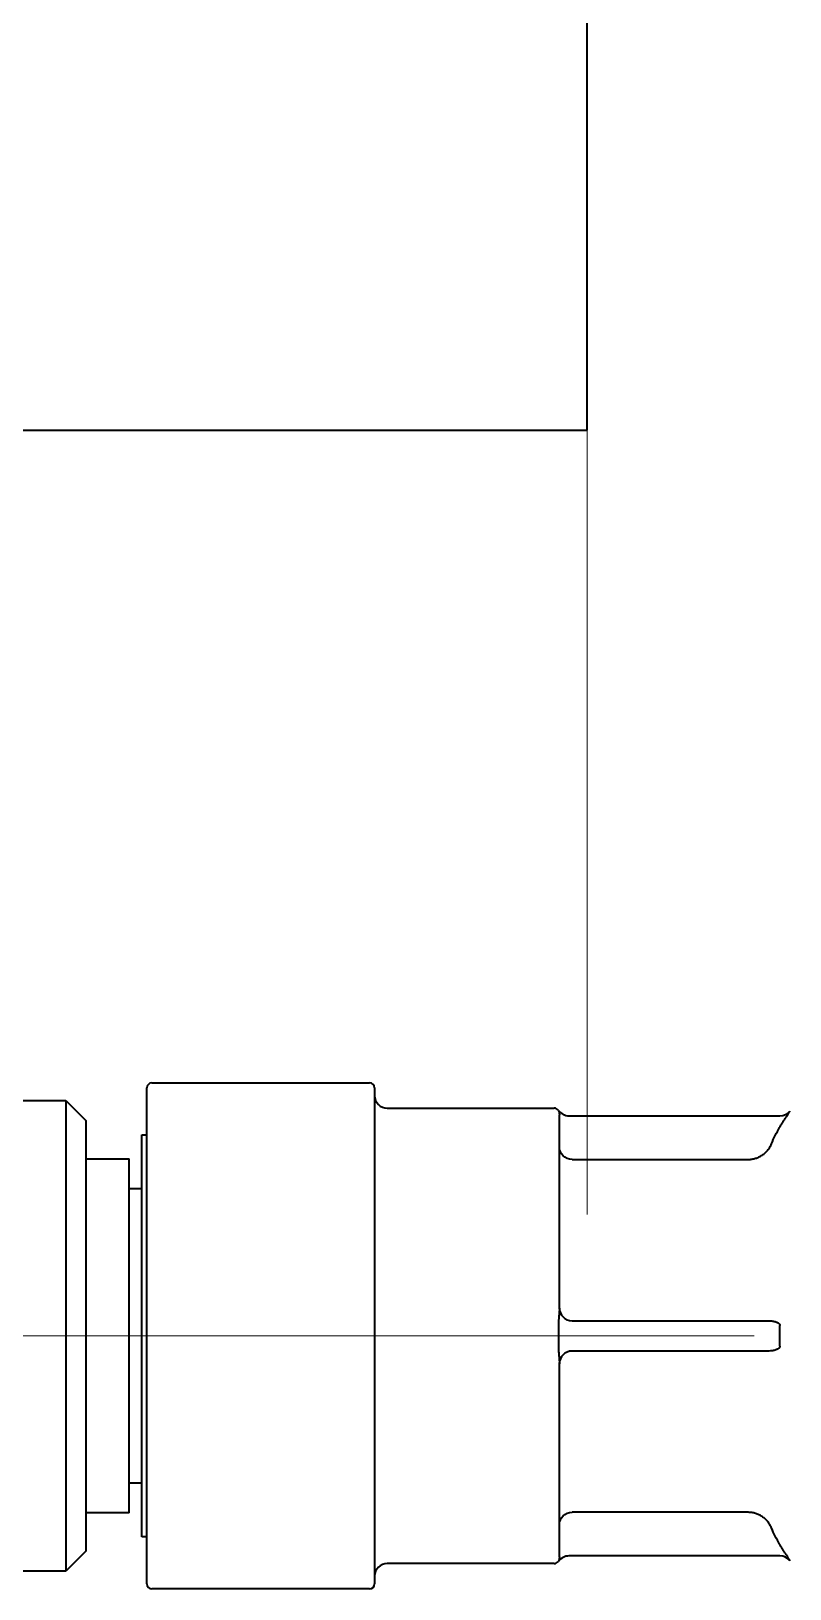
# Model space of a CAD drawing. Extents: x 6569 to 10251, y -294 to 3435.
# Drawn here: x 8263 to 8293, y 1282.2 to 1343.8 of the extents above; entities that cross this region are included whole.
import ezdxf

# ---------------------------------------------------------------- set-up
doc = ezdxf.new("R2010")
doc.units = 0
doc.header["$LTSCALE"] = 5
doc.layers.get('0').update_dxf_attribs({"linetype": 'CONTINUOUS', "lineweight": 0})
doc.layers.add('1', color=7, linetype='CONTINUOUS', true_color=0xffffff)

msp = doc.modelspace()

# ---------------------------------------------------------------- linework, layer by layer
at = {"color": 6}
msp.add_line((8284.964, 1397.026), (8284.964, 1297.026), dxfattribs=at)
at = {"color": 4}
msp.add_line((8191.564, 1292.226), (8291.564, 1292.226), dxfattribs=at)
at = {"layer": '1', "color": 7, "linetype": 'Continuous', "lineweight": 35}
for p, q in [((8284.964, 1328.026), (8284.964, 1366.026)), ((8221.365, 1328.026), (8284.964, 1328.026)), ((8267.564, 1292.226), (8267.564, 1302.026)), ((8267.764, 1302.226), (8276.364, 1302.226)), ((8276.564, 1302.026), (8276.564, 1282.426)), ((8262.164, 1301.526), (8264.364, 1301.526)), ((8264.364, 1301.526), (8264.364, 1282.926)), ((8264.364, 1301.526), (8265.164, 1300.726)), ((8277.064, 1301.226), (8283.664, 1301.226)), ((8283.828, 1301.131), (8283.828, 1301.14)), ((8292.97, 1301.103), (8292.97, 1301.112)), ((8265.164, 1283.726), (8265.164, 1300.726)), ((8283.864, 1293.282), (8283.864, 1300.963)), ((8284.239, 1300.926), (8292.581, 1300.926)), ((8267.364, 1292.226), (8267.364, 1300.176)), ((8267.364, 1300.176), (8267.564, 1300.176)), ((8265.164, 1299.226), (8266.864, 1299.226)), ((8284.364, 1299.201), (8291.323, 1299.201)), ((8266.864, 1298.051), (8267.364, 1298.051)), ((8283.828, 1292.646), (8283.828, 1291.807)), ((8284.364, 1292.826), (8292.137, 1292.826)), ((8292.581, 1291.817), (8292.581, 1292.636)), ((8267.364, 1284.276), (8267.364, 1292.226)), ((8267.564, 1282.426), (8267.564, 1292.226)), ((8292.137, 1291.626), (8284.364, 1291.626)), ((8283.864, 1283.49), (8283.864, 1291.171)), ((8267.364, 1286.401), (8266.864, 1286.401)), ((8266.864, 1285.226), (8265.164, 1285.226)), ((8291.323, 1285.251), (8284.364, 1285.251)), ((8267.564, 1284.276), (8267.364, 1284.276)), ((8265.164, 1283.726), (8264.364, 1282.926)), ((8283.664, 1283.226), (8277.064, 1283.226)), ((8283.828, 1283.312), (8283.828, 1283.322)), ((8292.581, 1283.526), (8284.239, 1283.526)), ((8292.97, 1283.34), (8292.97, 1283.35)), ((8264.364, 1282.926), (8262.164, 1282.926)), ((8276.364, 1282.226), (8267.764, 1282.226))]:
    msp.add_line(p, q, dxfattribs=at)
for centre, radius, start, end in [((8267.764, 1302.026), 0.2, 90, 180), ((8276.364, 1302.026), 0.2, 0, 90), ((8277.064, 1301.726), 0.5, 180, 270), ((8283.664, 1301.026), 0.2, 34.84991, 90), ((8284.239, 1301.426), 0.5, 214.84991, 270), ((8292.581, 1301.426), 0.5, 270, 321.1508), ((8284.364, 1293.326), 0.5, 180, 270), ((8284.364, 1291.126), 0.5, 90, 180), ((8277.064, 1282.726), 0.5, 90, 180), ((8283.664, 1283.426), 0.2, 270, 325.15009), ((8284.239, 1283.026), 0.5, 90, 145.15009), ((8292.581, 1283.026), 0.5, 38.8492, 90), ((8267.764, 1282.426), 0.2, 180, 270), ((8276.364, 1282.426), 0.2, 270, 0)]:
    msp.add_arc(centre, radius, start, end, dxfattribs=at)
at = {"layer": '1', "color": 7, "linetype": 'Continuous', "lineweight": 35, "extrusion": (0, 0, -1)}
for centre, major_axis, start_param, end_param in [((8284.364, 1299.696), (-0.5, 0), -1.570796, 0), ((8284.364, 1284.757), (0.5, 0), 3.141593, 4.712389)]:
    msp.add_ellipse(centre, major_axis=major_axis, ratio=0.98933, start_param=start_param, end_param=end_param, dxfattribs=at)
at = {"layer": '1', "color": 7, "linetype": 'Continuous', "lineweight": 35}
for points, knots in [([(8283.828, 1301.131), (8283.828, 1301.128), (8283.83, 1301.123), (8283.833, 1301.112), (8283.835, 1301.107), (8283.838, 1301.098), (8283.84, 1301.092), (8283.845, 1301.079), (8283.847, 1301.072), (8283.851, 1301.056), (8283.854, 1301.048), (8283.858, 1301.028), (8283.86, 1301.017), (8283.862, 1300.999), (8283.863, 1300.992), (8283.864, 1300.978), (8283.864, 1300.971), (8283.864, 1300.963)], [0, 0, 0, 0, 0.25, 0.25, 0.375, 0.375, 0.5, 0.5, 0.625, 0.625, 0.75, 0.75, 0.875, 0.875, 0.9375, 0.9375, 1, 1, 1, 1]), ([(8292.567, 1300.463), (8292.59, 1300.503), (8292.614, 1300.542), (8292.649, 1300.599), (8292.66, 1300.618), (8292.678, 1300.646), (8292.684, 1300.655), (8292.695, 1300.674), (8292.701, 1300.683), (8292.73, 1300.729), (8292.752, 1300.764), (8292.785, 1300.814), (8292.795, 1300.83), (8292.811, 1300.854), (8292.816, 1300.862), (8292.826, 1300.877), (8292.831, 1300.885), (8292.856, 1300.922), (8292.874, 1300.95), (8292.898, 1300.986), (8292.906, 1300.998), (8292.917, 1301.014), (8292.92, 1301.02), (8292.927, 1301.03), (8292.93, 1301.035), (8292.945, 1301.057), (8292.954, 1301.072), (8292.964, 1301.088), (8292.966, 1301.093), (8292.97, 1301.099), (8292.97, 1301.102), (8292.97, 1301.103)], [0, 0, 0, 0, 0.125, 0.125, 0.1875, 0.1875, 0.21875, 0.21875, 0.25, 0.25, 0.375, 0.375, 0.4375, 0.4375, 0.46875, 0.46875, 0.5, 0.5, 0.625, 0.625, 0.6875, 0.6875, 0.71875, 0.71875, 0.75, 0.75, 0.875, 0.875, 0.9375, 0.9375, 1, 1, 1, 1]), ([(8291.323, 1299.201), (8291.372, 1299.201), (8291.421, 1299.205), (8291.494, 1299.215), (8291.519, 1299.22), (8291.567, 1299.231), (8291.591, 1299.237), (8291.661, 1299.258), (8291.706, 1299.276), (8291.773, 1299.307), (8291.794, 1299.319), (8291.837, 1299.343), (8291.858, 1299.356), (8291.92, 1299.397), (8291.996, 1299.457), (8292.064, 1299.528), (8292.111, 1299.585), (8292.126, 1299.605), (8292.154, 1299.645), (8292.168, 1299.665), (8292.205, 1299.728), (8292.227, 1299.772), (8292.246, 1299.817)], [0, 0, 0, 0, 0.125, 0.125, 0.1875, 0.1875, 0.25, 0.25, 0.375, 0.375, 0.4375, 0.4375, 0.5, 0.5, 0.625, 0.75, 0.75, 0.8125, 0.8125, 0.875, 0.875, 1, 1, 1, 1]), ([(8283.864, 1293.282), (8283.864, 1293.27), (8283.864, 1293.258), (8283.863, 1293.234), (8283.862, 1293.222), (8283.86, 1293.185), (8283.858, 1293.159), (8283.853, 1293.107), (8283.851, 1293.081), (8283.847, 1293.028), (8283.844, 1293.001), (8283.838, 1292.92), (8283.835, 1292.866), (8283.83, 1292.757), (8283.828, 1292.701), (8283.828, 1292.646)], [0, 0, 0, 0, 0.0625, 0.0625, 0.125, 0.125, 0.25, 0.25, 0.375, 0.375, 0.5, 0.5, 0.75, 0.75, 1, 1, 1, 1]), ([(8292.137, 1292.826), (8292.179, 1292.826), (8292.221, 1292.823), (8292.283, 1292.814), (8292.304, 1292.811), (8292.345, 1292.802), (8292.366, 1292.796), (8292.407, 1292.784), (8292.427, 1292.777), (8292.457, 1292.764), (8292.467, 1292.76), (8292.486, 1292.75), (8292.495, 1292.745), (8292.514, 1292.733), (8292.523, 1292.727), (8292.54, 1292.713), (8292.548, 1292.706), (8292.559, 1292.693), (8292.562, 1292.689), (8292.568, 1292.679), (8292.571, 1292.674), (8292.576, 1292.664), (8292.578, 1292.658), (8292.58, 1292.647), (8292.581, 1292.641), (8292.581, 1292.636)], [0, 0, 0, 0, 0.25, 0.25, 0.375, 0.375, 0.5, 0.5, 0.625, 0.625, 0.6875, 0.6875, 0.75, 0.75, 0.8125, 0.8125, 0.875, 0.875, 0.90625, 0.90625, 0.9375, 0.9375, 0.96875, 0.96875, 1, 1, 1, 1]), ([(8266.864, 1285.226), (8266.864, 1285.226), (8266.864, 1285.226), (8266.864, 1285.591), (8266.864, 1287.147), (8266.864, 1289.478), (8266.864, 1291.31), (8266.864, 1292.226)], [0.000001, 0.000001, 0.000001, 0.000001, 0.0000018, 0.2500013, 0.5000009, 0.7500004, 1, 1, 1, 1]), ([(8292.581, 1291.817), (8292.581, 1291.811), (8292.58, 1291.805), (8292.578, 1291.794), (8292.576, 1291.788), (8292.571, 1291.778), (8292.568, 1291.773), (8292.562, 1291.763), (8292.559, 1291.759), (8292.548, 1291.746), (8292.54, 1291.739), (8292.522, 1291.725), (8292.513, 1291.719), (8292.495, 1291.707), (8292.485, 1291.702), (8292.466, 1291.692), (8292.456, 1291.688), (8292.427, 1291.675), (8292.407, 1291.668), (8292.366, 1291.656), (8292.345, 1291.65), (8292.304, 1291.642), (8292.283, 1291.638), (8292.221, 1291.629), (8292.179, 1291.626), (8292.137, 1291.626)], [0, 0, 0, 0, 0.03125, 0.03125, 0.0625, 0.0625, 0.09375, 0.09375, 0.125, 0.125, 0.1875, 0.1875, 0.25, 0.25, 0.3125, 0.3125, 0.375, 0.375, 0.5, 0.5, 0.625, 0.625, 0.75, 0.75, 1, 1, 1, 1]), ([(8283.828, 1291.807), (8283.828, 1291.751), (8283.83, 1291.696), (8283.833, 1291.613), (8283.835, 1291.586), (8283.838, 1291.532), (8283.84, 1291.504), (8283.845, 1291.451), (8283.847, 1291.424), (8283.851, 1291.371), (8283.854, 1291.344), (8283.858, 1291.293), (8283.86, 1291.267), (8283.862, 1291.23), (8283.863, 1291.218), (8283.864, 1291.194), (8283.864, 1291.182), (8283.864, 1291.171)], [0, 0, 0, 0, 0.25, 0.25, 0.375, 0.375, 0.5, 0.5, 0.625, 0.625, 0.75, 0.75, 0.875, 0.875, 0.9375, 0.9375, 1, 1, 1, 1]), ([(8292.246, 1284.635), (8292.237, 1284.658), (8292.227, 1284.68), (8292.204, 1284.724), (8292.192, 1284.746), (8292.154, 1284.809), (8292.098, 1284.888), (8292.031, 1284.959), (8291.985, 1285), (8291.976, 1285.009), (8291.957, 1285.024), (8291.929, 1285.048), (8291.899, 1285.069), (8291.838, 1285.11), (8291.796, 1285.134), (8291.729, 1285.165), (8291.707, 1285.175), (8291.661, 1285.193), (8291.614, 1285.209), (8291.567, 1285.221), (8291.519, 1285.232), (8291.495, 1285.237), (8291.421, 1285.248), (8291.372, 1285.251), (8291.323, 1285.251)], [0, 0, 0, 0, 0.0625, 0.0625, 0.125, 0.125, 0.25, 0.375, 0.375, 0.40625, 0.40625, 0.4375, 0.5, 0.5, 0.625, 0.625, 0.6875, 0.6875, 0.75, 0.8125, 0.8125, 0.875, 0.875, 1, 1, 1, 1]), ([(8292.97, 1283.35), (8292.97, 1283.351), (8292.97, 1283.353), (8292.966, 1283.359), (8292.961, 1283.368), (8292.954, 1283.381), (8292.944, 1283.395), (8292.939, 1283.404), (8292.927, 1283.422), (8292.92, 1283.432), (8292.91, 1283.448), (8292.906, 1283.454), (8292.898, 1283.466), (8292.894, 1283.472), (8292.874, 1283.503), (8292.856, 1283.53), (8292.831, 1283.567), (8292.826, 1283.575), (8292.816, 1283.59), (8292.811, 1283.598), (8292.795, 1283.622), (8292.785, 1283.638), (8292.752, 1283.688), (8292.73, 1283.723), (8292.701, 1283.769), (8292.695, 1283.778), (8292.684, 1283.797), (8292.666, 1283.825), (8292.649, 1283.853), (8292.614, 1283.911), (8292.59, 1283.949), (8292.567, 1283.989)], [0, 0, 0, 0, 0.0625, 0.0625, 0.125, 0.1875, 0.1875, 0.25, 0.25, 0.3125, 0.3125, 0.34375, 0.34375, 0.375, 0.375, 0.5, 0.5, 0.53125, 0.53125, 0.5625, 0.5625, 0.625, 0.625, 0.75, 0.75, 0.78125, 0.78125, 0.8125, 0.875, 0.875, 1, 1, 1, 1]), ([(8283.864, 1283.49), (8283.864, 1283.481), (8283.864, 1283.474), (8283.863, 1283.46), (8283.862, 1283.453), (8283.86, 1283.435), (8283.858, 1283.424), (8283.853, 1283.405), (8283.851, 1283.396), (8283.847, 1283.38), (8283.844, 1283.373), (8283.838, 1283.354), (8283.835, 1283.344), (8283.83, 1283.329), (8283.828, 1283.324), (8283.828, 1283.322)], [0, 0, 0, 0, 0.0625, 0.0625, 0.125, 0.125, 0.25, 0.25, 0.375, 0.375, 0.5, 0.5, 0.75, 0.75, 1, 1, 1, 1])]:
    msp.add_open_spline(points, degree=3, knots=knots, dxfattribs=at)
for points in [[(8292.246, 1299.817), (8292.338, 1300.04), (8292.445, 1300.256), (8292.567, 1300.463)], [(8266.864, 1292.226), (8266.864, 1293.142), (8266.864, 1294.975), (8266.864, 1297.305), (8266.864, 1298.862), (8266.864, 1299.226), (8266.864, 1299.226)], [(8292.567, 1283.989), (8292.445, 1284.197), (8292.338, 1284.412), (8292.246, 1284.635)]]:
    msp.add_open_spline(points, degree=3, dxfattribs=at)

doc.saveas('drawing.dxf')
